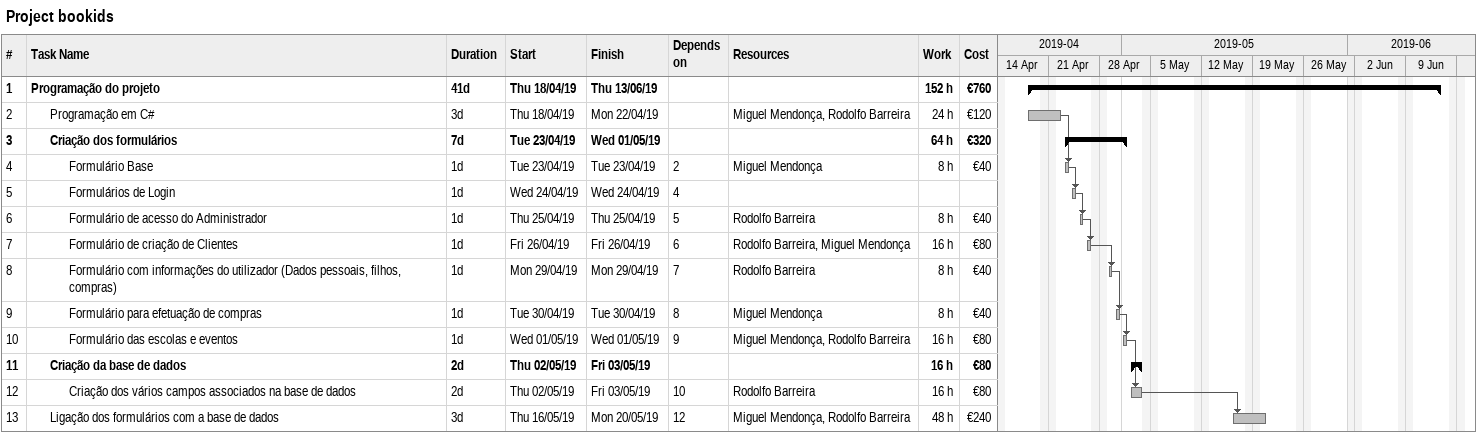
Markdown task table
Project bookids

| ID | Level | Task | Duration | Start | Finish | Predecessors | Resources | Work (h) | Cost (€) |
|---|---|---|---|---|---|---|---|---|---|
| 1 | 1 | **Programação do projeto** | 41d | 2019-04-18 | 2019-06-13 |  |  | 152 | 760 |
| 2 | 2 | Programação em C# | 3d | 2019-04-18 | 2019-04-22 |  | Miguel Mendonça, Rodolfo Barreira | 24 | 120 |
| 3 | 2 | **Criação dos formulários** | 7d | 2019-04-23 | 2019-05-01 |  |  | 64 | 320 |
| 4 | 3 | Formulário Base | 1d | 2019-04-23 | 2019-04-23 | 2 | Miguel Mendonça | 8 | 40 |
| 5 | 3 | Formulários de Login | 1d | 2019-04-24 | 2019-04-24 | 4 |  |  |  |
| 6 | 3 | Formulário de acesso do Administrador | 1d | 2019-04-25 | 2019-04-25 | 5 | Rodolfo Barreira | 8 | 40 |
| 7 | 3 | Formulário de criação de Clientes | 1d | 2019-04-26 | 2019-04-26 | 6 | Rodolfo Barreira, Miguel Mendonça | 16 | 80 |
| 8 | 3 | Formulário com informações do utilizador (Dados pessoais, filhos, compras) | 1d | 2019-04-29 | 2019-04-29 | 7 | Rodolfo Barreira | 8 | 40 |
| 9 | 3 | Formulário para efetuação de compras | 1d | 2019-04-30 | 2019-04-30 | 8 | Miguel Mendonça | 8 | 40 |
| 10 | 3 | Formulário das escolas e eventos | 1d | 2019-05-01 | 2019-05-01 | 9 | Miguel Mendonça, Rodolfo Barreira | 16 | 80 |
| 11 | 2 | **Criação da base de dados** | 2d | 2019-05-02 | 2019-05-03 |  |  | 16 | 80 |
| 12 | 3 | Criação dos vários campos associados na base de dados | 2d | 2019-05-02 | 2019-05-03 | 10 | Rodolfo Barreira | 16 | 80 |
| 13 | 2 | Ligação dos formulários com a base de dados | 3d | 2019-05-16 | 2019-05-20 | 12 | Miguel Mendonça, Rodolfo Barreira | 48 | 240 |
